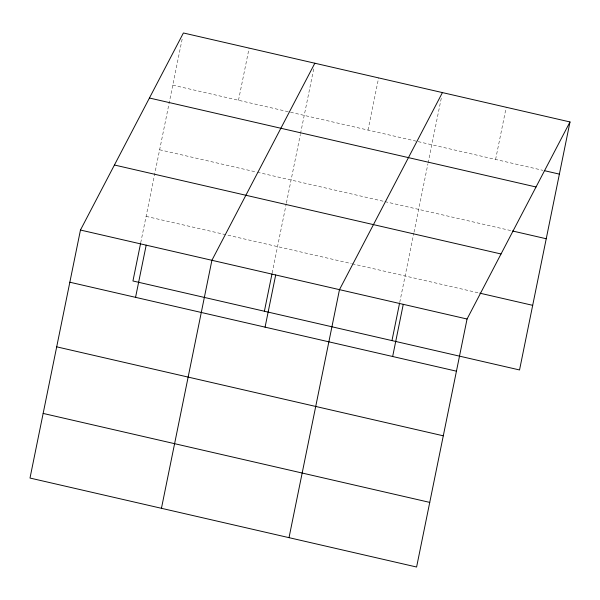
<?xml version="1.0" encoding="UTF-8"?>
<svg xmlns="http://www.w3.org/2000/svg" width="600" height="600" viewBox="0 0 600 600"><rect width="100%" height="100%" fill="white"/><g stroke="black" fill="none" stroke-linecap="round" stroke-linejoin="round"><path stroke-width="0.45" stroke-dasharray="3 2.25" d="M140.722 242.76L182.468 37.553M238.507 100.275L249.12 48.105M272.168 273.007L286.26 203.737M286.44 202.83L300.345 134.512M300.525 133.605L313.913 67.8M368.017 130.08L378.63 77.91M399.743 302.37L413.835 233.1M414.022 232.192L427.92 163.875M428.107 162.968L441.495 97.163M495.6 159.442L506.213 107.265M172.785 85.148L289.627 112.035M290.535 112.245L417.225 141.405M418.14 141.615L542.985 170.347M159.637 149.775L256.395 172.042M257.31 172.252L384.03 201.42M384.945 201.63L511.612 230.775M146.093 216.36L351.345 263.595M352.26 263.805L478.928 292.957"/><path stroke-width="0.9" d="M80.46 230.04L30 478.05L416.595 567.023L467.055 319.013L570 121.95L183.405 32.977L80.46 230.04L467.055 319.013M140.535 243.667L132.945 280.987L519.54 369.96L570 121.95M135.562 297.337L146.183 245.167M161.445 508.305L211.905 260.295L314.843 63.225M264.39 311.235L271.98 273.915M265.072 327.142L275.692 274.972M289.02 537.66L339.48 289.65L442.425 92.588M391.965 340.597L399.555 303.278M392.655 356.505L403.268 304.335M544.808 170.767L559.388 174.12M149.43 98.01L536.025 186.983M512.52 230.985L546.24 238.748M114.427 165.007L501.03 253.98M479.835 293.168L532.688 305.332M69.84 282.218L456.442 371.183M56.693 346.837L443.295 435.81M43.148 413.423L429.75 502.395"/></g></svg>
